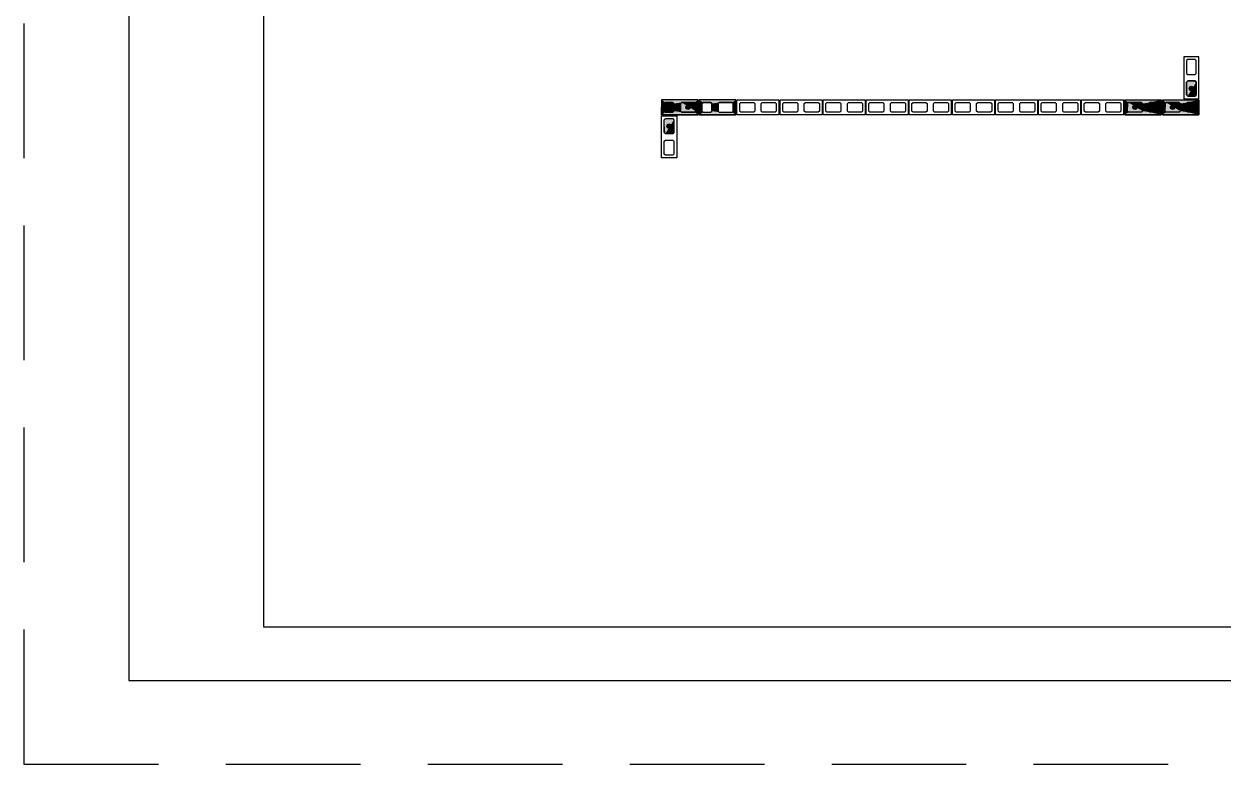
# Model space of a CAD drawing. Extents: x -1.9 to 86, y -1.6 to 60.9.
# Drawn here: x -1.95 to 20.32, y -1.55 to 12.19 of the extents above; entities that cross this region are included whole.
import ezdxf

# ---------------------------------------------------------------- set-up
doc = ezdxf.new("R2010")
doc.units = 0
doc.header["$MEASUREMENT"] = 0
doc.linetypes.add('HIDDEN', pattern=[0.375, 0.25, -0.125])
doc.layers.get('0').update_dxf_attribs({"linetype": 'CONTINUOUS'})
doc.layers.get('Defpoints').update_dxf_attribs({"linetype": 'CONTINUOUS'})
for name, color, linetype in [('ARQ_FOLHA', 7, 'CONTINUOUS'), ('PENA_01', 1, 'CONTINUOUS'), ('PENA_02', 2, 'CONTINUOUS'), ('PENA_03', 3, 'CONTINUOUS'), ('PENA_11', 252, 'CONTINUOUS'), ('PENA_21', 100, 'CONTINUOUS')]:
    doc.layers.add(name, color=color, linetype=linetype)

# ---------------------------------------------------------------- blocks, each defined once
blk = doc.blocks.new('FOLHA A1 - 841 X 594')
at = {"layer": 'ARQ_FOLHA', "color": 1}
for points in [[(-841, 0), (0, 0), (0, 594), (-841, 594)], [(-816, 10), (-10, 10), (-10, 584), (-816, 584)]]:
    blk.add_lwpolyline(points, close=True, dxfattribs=at)
at = {"layer": 'Defpoints', "color": 8, "linetype": 'HIDDEN', "ltscale": 100}
blk.add_lwpolyline([(-860.5, 609.5), (-860.5, -15.5), (19.5, -15.5), (19.5, 609.5)], close=True, dxfattribs=at)
blk = doc.blocks.new('*U24')
blk.add_blockref('FOLHA A1 - 841 X 594', (0, 0))

msp = doc.modelspace()

# ---------------------------------------------------------------- linework, layer by layer
at = {"layer": 'PENA_01', "linetype": 'Continuous'}
for points in [[(19.661, 11.528), (19.641, 11.508), (19.641, 11.268), (19.661, 11.248), (19.801, 11.248), (19.821, 11.268), (19.821, 11.508), (19.801, 11.528), (19.661, 11.528)], [(19.661, 11.128), (19.641, 11.108), (19.641, 10.868), (19.661, 10.848), (19.801, 10.848), (19.821, 10.868), (19.821, 11.108), (19.801, 11.128), (19.661, 11.128)], [(9.961, 10.548), (10.101, 10.548), (10.121, 10.568), (10.121, 10.708), (10.101, 10.728), (9.961, 10.728), (9.941, 10.708), (9.941, 10.568), (9.961, 10.548)], [(10.261, 10.548), (10.501, 10.548), (10.521, 10.568), (10.521, 10.708), (10.501, 10.728), (10.261, 10.728), (10.241, 10.708), (10.241, 10.568), (10.261, 10.548)], [(10.661, 10.548), (10.801, 10.548), (10.821, 10.568), (10.821, 10.708), (10.801, 10.728), (10.661, 10.728), (10.641, 10.708), (10.641, 10.568), (10.661, 10.548)], [(10.961, 10.548), (11.201, 10.548), (11.221, 10.568), (11.221, 10.708), (11.201, 10.728), (10.961, 10.728), (10.941, 10.708), (10.941, 10.568), (10.961, 10.548)], [(11.341, 10.708), (11.361, 10.728), (11.601, 10.728), (11.621, 10.708), (11.621, 10.568), (11.601, 10.548), (11.361, 10.548), (11.341, 10.568), (11.341, 10.708)], [(11.741, 10.708), (11.761, 10.728), (12.001, 10.728), (12.021, 10.708), (12.021, 10.568), (12.001, 10.548), (11.761, 10.548), (11.741, 10.568), (11.741, 10.708)], [(12.141, 10.708), (12.161, 10.728), (12.401, 10.728), (12.421, 10.708), (12.421, 10.568), (12.401, 10.548), (12.161, 10.548), (12.141, 10.568), (12.141, 10.708)], [(12.541, 10.708), (12.561, 10.728), (12.801, 10.728), (12.821, 10.708), (12.821, 10.568), (12.801, 10.548), (12.561, 10.548), (12.541, 10.568), (12.541, 10.708)], [(12.941, 10.708), (12.961, 10.728), (13.201, 10.728), (13.221, 10.708), (13.221, 10.568), (13.201, 10.548), (12.961, 10.548), (12.941, 10.568), (12.941, 10.708)], [(13.341, 10.708), (13.361, 10.728), (13.601, 10.728), (13.621, 10.708), (13.621, 10.568), (13.601, 10.548), (13.361, 10.548), (13.341, 10.568), (13.341, 10.708)], [(13.741, 10.708), (13.761, 10.728), (14.001, 10.728), (14.021, 10.708), (14.021, 10.568), (14.001, 10.548), (13.761, 10.548), (13.741, 10.568), (13.741, 10.708)], [(14.141, 10.708), (14.161, 10.728), (14.401, 10.728), (14.421, 10.708), (14.421, 10.568), (14.401, 10.548), (14.161, 10.548), (14.141, 10.568), (14.141, 10.708)], [(14.541, 10.708), (14.561, 10.728), (14.801, 10.728), (14.821, 10.708), (14.821, 10.568), (14.801, 10.548), (14.561, 10.548), (14.541, 10.568), (14.541, 10.708)], [(14.941, 10.708), (14.961, 10.728), (15.201, 10.728), (15.221, 10.708), (15.221, 10.568), (15.201, 10.548), (14.961, 10.548), (14.941, 10.568), (14.941, 10.708)], [(15.341, 10.708), (15.361, 10.728), (15.601, 10.728), (15.621, 10.708), (15.621, 10.568), (15.601, 10.548), (15.361, 10.548), (15.341, 10.568), (15.341, 10.708)], [(15.741, 10.708), (15.761, 10.728), (16.001, 10.728), (16.021, 10.708), (16.021, 10.568), (16.001, 10.548), (15.761, 10.548), (15.741, 10.568), (15.741, 10.708)], [(16.141, 10.708), (16.161, 10.728), (16.401, 10.728), (16.421, 10.708), (16.421, 10.568), (16.401, 10.548), (16.161, 10.548), (16.141, 10.568), (16.141, 10.708)], [(16.541, 10.708), (16.561, 10.728), (16.801, 10.728), (16.821, 10.708), (16.821, 10.568), (16.801, 10.548), (16.561, 10.548), (16.541, 10.568), (16.541, 10.708)], [(16.941, 10.708), (16.961, 10.728), (17.201, 10.728), (17.221, 10.708), (17.221, 10.568), (17.201, 10.548), (16.961, 10.548), (16.941, 10.568), (16.941, 10.708)], [(17.341, 10.708), (17.361, 10.728), (17.601, 10.728), (17.621, 10.708), (17.621, 10.568), (17.601, 10.548), (17.361, 10.548), (17.341, 10.568), (17.341, 10.708)], [(17.741, 10.708), (17.761, 10.728), (18.001, 10.728), (18.021, 10.708), (18.021, 10.568), (18.001, 10.548), (17.761, 10.548), (17.741, 10.568), (17.741, 10.708)], [(18.141, 10.708), (18.161, 10.728), (18.401, 10.728), (18.421, 10.708), (18.421, 10.568), (18.401, 10.548), (18.161, 10.548), (18.141, 10.568), (18.141, 10.708)], [(18.801, 10.548), (18.561, 10.548), (18.541, 10.568), (18.541, 10.708), (18.561, 10.728), (18.801, 10.728), (18.821, 10.708), (18.821, 10.568), (18.801, 10.548)], [(19.101, 10.548), (18.961, 10.548), (18.941, 10.568), (18.941, 10.708), (18.961, 10.728), (19.101, 10.728), (19.121, 10.708), (19.121, 10.568), (19.101, 10.548)], [(19.501, 10.548), (19.261, 10.548), (19.241, 10.568), (19.241, 10.708), (19.261, 10.728), (19.501, 10.728), (19.521, 10.708), (19.521, 10.568), (19.501, 10.548)], [(19.801, 10.548), (19.661, 10.548), (19.641, 10.568), (19.641, 10.708), (19.661, 10.728), (19.801, 10.728), (19.821, 10.708), (19.821, 10.568), (19.801, 10.548)], [(10.101, 10.428), (10.121, 10.408), (10.121, 10.168), (10.101, 10.148), (9.961, 10.148), (9.941, 10.168), (9.941, 10.408), (9.961, 10.428), (10.101, 10.428)], [(10.101, 10.028), (10.121, 10.008), (10.121, 9.768), (10.101, 9.748), (9.961, 9.748), (9.941, 9.768), (9.941, 10.008), (9.961, 10.028), (10.101, 10.028)]]:
    msp.add_lwpolyline(points, dxfattribs=at)
at = {"layer": 'PENA_02', "linetype": 'Continuous'}
for points in [[(19.591, 11.578), (19.591, 10.798), (19.871, 10.798), (19.871, 11.578), (19.591, 11.578)], [(9.891, 10.498), (10.571, 10.498), (10.571, 10.778), (9.891, 10.778), (9.891, 10.498)], [(10.591, 10.498), (11.271, 10.498), (11.271, 10.778), (10.591, 10.778), (10.591, 10.498)], [(11.291, 10.778), (12.071, 10.778), (12.071, 10.498), (11.291, 10.498), (11.291, 10.778)], [(12.091, 10.778), (12.871, 10.778), (12.871, 10.498), (12.091, 10.498), (12.091, 10.778)], [(12.891, 10.778), (13.671, 10.778), (13.671, 10.498), (12.891, 10.498), (12.891, 10.778)], [(13.691, 10.778), (14.471, 10.778), (14.471, 10.498), (13.691, 10.498), (13.691, 10.778)], [(14.491, 10.778), (15.271, 10.778), (15.271, 10.498), (14.491, 10.498), (14.491, 10.778)], [(15.291, 10.778), (16.071, 10.778), (16.071, 10.498), (15.291, 10.498), (15.291, 10.778)], [(16.091, 10.778), (16.871, 10.778), (16.871, 10.498), (16.091, 10.498), (16.091, 10.778)], [(16.891, 10.778), (17.671, 10.778), (17.671, 10.498), (16.891, 10.498), (16.891, 10.778)], [(17.691, 10.778), (18.471, 10.778), (18.471, 10.498), (17.691, 10.498), (17.691, 10.778)], [(19.171, 10.498), (18.491, 10.498), (18.491, 10.778), (19.171, 10.778), (19.171, 10.498)], [(19.871, 10.498), (19.191, 10.498), (19.191, 10.778), (19.871, 10.778), (19.871, 10.498)], [(10.171, 10.478), (10.171, 9.698), (9.891, 9.698), (9.891, 10.478), (10.171, 10.478)]]:
    msp.add_lwpolyline(points, dxfattribs=at)
at = {"layer": 'PENA_03', "linetype": 'Continuous'}
for points in [[(19.661, 10.848), (19.641, 10.868), (19.641, 11.108), (19.661, 11.128), (19.801, 11.128), (19.821, 11.108), (19.821, 10.868), (19.801, 10.848), (19.661, 10.848)], [(10.121, 10.568), (10.101, 10.548), (9.961, 10.548), (9.941, 10.568), (9.941, 10.708), (9.961, 10.728), (10.101, 10.728), (10.121, 10.708), (10.121, 10.568)], [(10.521, 10.568), (10.501, 10.548), (10.261, 10.548), (10.241, 10.568), (10.241, 10.708), (10.261, 10.728), (10.501, 10.728), (10.521, 10.708), (10.521, 10.568)], [(18.821, 10.568), (18.801, 10.548), (18.561, 10.548), (18.541, 10.568), (18.541, 10.708), (18.561, 10.728), (18.801, 10.728), (18.821, 10.708), (18.821, 10.568)], [(19.121, 10.568), (19.101, 10.548), (18.961, 10.548), (18.941, 10.568), (18.941, 10.708), (18.961, 10.728), (19.101, 10.728), (19.121, 10.708), (19.121, 10.568)], [(19.521, 10.568), (19.501, 10.548), (19.261, 10.548), (19.241, 10.568), (19.241, 10.708), (19.261, 10.728), (19.501, 10.728), (19.521, 10.708), (19.521, 10.568)], [(19.821, 10.568), (19.801, 10.548), (19.661, 10.548), (19.641, 10.568), (19.641, 10.708), (19.661, 10.728), (19.801, 10.728), (19.821, 10.708), (19.821, 10.568)], [(9.961, 10.148), (9.941, 10.168), (9.941, 10.408), (9.961, 10.428), (10.101, 10.428), (10.121, 10.408), (10.121, 10.168), (10.101, 10.148), (9.961, 10.148)]]:
    msp.add_lwpolyline(points, dxfattribs=at)
for centre in [(19.731, 10.988), (10.031, 10.638), (10.381, 10.638), (18.681, 10.638), (19.031, 10.638), (19.381, 10.638), (19.731, 10.638), (10.031, 10.288)]:
    msp.add_circle(centre, 0.04, dxfattribs=at)
for points in [[(19.771, 10.988), (19.711, 11.022), (19.694, 11.001)], [(19.771, 10.988), (19.694, 11.001), (19.694, 10.974)], [(19.771, 10.988), (19.694, 10.974), (19.711, 10.953)], [(19.771, 10.988), (19.738, 11.027), (19.711, 11.022)], [(19.771, 10.988), (19.711, 10.953), (19.738, 10.948)], [(19.771, 10.988), (19.762, 11.013), (19.738, 11.027)], [(19.771, 10.988), (19.738, 10.948), (19.762, 10.962)], [(19.771, 10.988), (19.762, 10.962), (19.771, 10.988)], [(10.071, 10.638), (10.011, 10.672), (9.994, 10.651)], [(10.071, 10.638), (9.994, 10.651), (9.994, 10.624)], [(10.071, 10.638), (9.994, 10.624), (10.011, 10.603)], [(10.071, 10.638), (10.038, 10.677), (10.011, 10.672)], [(10.071, 10.638), (10.011, 10.603), (10.038, 10.598)], [(10.071, 10.638), (10.062, 10.663), (10.038, 10.677)], [(10.071, 10.638), (10.038, 10.598), (10.062, 10.612)], [(10.071, 10.638), (10.062, 10.612), (10.071, 10.638)], [(10.421, 10.638), (10.361, 10.672), (10.344, 10.651)], [(10.421, 10.638), (10.344, 10.651), (10.344, 10.624)], [(10.421, 10.638), (10.344, 10.624), (10.361, 10.603)], [(10.421, 10.638), (10.388, 10.677), (10.361, 10.672)], [(10.421, 10.638), (10.361, 10.603), (10.388, 10.598)], [(10.421, 10.638), (10.412, 10.663), (10.388, 10.677)], [(10.421, 10.638), (10.388, 10.598), (10.412, 10.612)], [(10.421, 10.638), (10.412, 10.612), (10.421, 10.638)], [(18.721, 10.638), (18.661, 10.672), (18.644, 10.651)], [(18.721, 10.638), (18.644, 10.651), (18.644, 10.624)], [(18.721, 10.638), (18.644, 10.624), (18.661, 10.603)], [(18.721, 10.638), (18.688, 10.677), (18.661, 10.672)], [(18.721, 10.638), (18.661, 10.603), (18.688, 10.598)], [(18.721, 10.638), (18.712, 10.663), (18.688, 10.677)], [(18.721, 10.638), (18.688, 10.598), (18.712, 10.612)], [(18.721, 10.638), (18.712, 10.612), (18.721, 10.638)], [(19.071, 10.638), (19.011, 10.672), (18.994, 10.651)], [(19.071, 10.638), (18.994, 10.651), (18.994, 10.624)], [(19.071, 10.638), (18.994, 10.624), (19.011, 10.603)], [(19.071, 10.638), (19.038, 10.677), (19.011, 10.672)], [(19.071, 10.638), (19.011, 10.603), (19.038, 10.598)], [(19.071, 10.638), (19.062, 10.663), (19.038, 10.677)], [(19.071, 10.638), (19.038, 10.598), (19.062, 10.612)], [(19.071, 10.638), (19.062, 10.612), (19.071, 10.638)], [(19.421, 10.638), (19.361, 10.672), (19.344, 10.651)], [(19.421, 10.638), (19.344, 10.651), (19.344, 10.624)], [(19.421, 10.638), (19.344, 10.624), (19.361, 10.603)], [(19.421, 10.638), (19.388, 10.677), (19.361, 10.672)], [(19.421, 10.638), (19.361, 10.603), (19.388, 10.598)], [(19.421, 10.638), (19.412, 10.663), (19.388, 10.677)], [(19.421, 10.638), (19.388, 10.598), (19.412, 10.612)], [(19.421, 10.638), (19.412, 10.612), (19.421, 10.638)], [(19.771, 10.638), (19.711, 10.672), (19.694, 10.651)], [(19.771, 10.638), (19.694, 10.651), (19.694, 10.624)], [(19.771, 10.638), (19.694, 10.624), (19.711, 10.603)], [(19.771, 10.638), (19.738, 10.677), (19.711, 10.672)], [(19.771, 10.638), (19.711, 10.603), (19.738, 10.598)], [(19.771, 10.638), (19.762, 10.663), (19.738, 10.677)], [(19.771, 10.638), (19.738, 10.598), (19.762, 10.612)], [(19.771, 10.638), (19.762, 10.612), (19.771, 10.638)], [(10.071, 10.288), (10.011, 10.322), (9.994, 10.301)], [(10.071, 10.288), (9.994, 10.301), (9.994, 10.274)], [(10.071, 10.288), (9.994, 10.274), (10.011, 10.253)], [(10.071, 10.288), (10.038, 10.327), (10.011, 10.322)], [(10.071, 10.288), (10.011, 10.253), (10.038, 10.248)], [(10.071, 10.288), (10.062, 10.313), (10.038, 10.327)], [(10.071, 10.288), (10.038, 10.248), (10.062, 10.262)], [(10.071, 10.288), (10.062, 10.262), (10.071, 10.288)]]:
    msp.add_solid(points, dxfattribs=at)
at = {"layer": 'PENA_11', "linetype": 'Continuous'}
for points in [[(19.661, 10.848), (19.641, 11.108), (19.661, 11.128)], [(19.661, 10.848), (19.641, 10.868), (19.641, 11.108)], [(19.661, 10.848), (19.661, 11.128), (19.801, 11.128)], [(19.661, 10.848), (19.801, 11.128), (19.821, 11.108)], [(19.661, 10.848), (19.821, 11.108), (19.821, 10.868)], [(10.121, 10.568), (9.941, 10.708), (9.961, 10.728)], [(10.121, 10.568), (9.941, 10.568), (9.941, 10.708)], [(10.121, 10.568), (9.961, 10.728), (10.101, 10.728)], [(10.121, 10.568), (10.101, 10.728), (10.121, 10.708)], [(10.121, 10.568), (10.121, 10.708), (10.121, 10.568)], [(10.521, 10.568), (10.241, 10.708), (10.261, 10.728)], [(10.521, 10.568), (10.241, 10.568), (10.241, 10.708)], [(10.521, 10.568), (10.261, 10.728), (10.501, 10.728)], [(10.521, 10.568), (10.501, 10.728), (10.521, 10.708)], [(10.521, 10.568), (10.521, 10.708), (10.521, 10.568)], [(18.821, 10.568), (18.541, 10.708), (18.561, 10.728)], [(18.821, 10.568), (18.541, 10.568), (18.541, 10.708)], [(18.821, 10.568), (18.561, 10.728), (18.801, 10.728)], [(18.821, 10.568), (18.801, 10.728), (18.821, 10.708)], [(18.821, 10.568), (18.821, 10.708), (18.821, 10.568)], [(19.121, 10.568), (18.941, 10.708), (18.961, 10.728)], [(19.121, 10.568), (18.941, 10.568), (18.941, 10.708)], [(19.121, 10.568), (18.961, 10.728), (19.101, 10.728)], [(19.121, 10.568), (19.101, 10.728), (19.121, 10.708)], [(19.121, 10.568), (19.121, 10.708), (19.121, 10.568)], [(19.521, 10.568), (19.241, 10.708), (19.261, 10.728)], [(19.521, 10.568), (19.241, 10.568), (19.241, 10.708)], [(19.521, 10.568), (19.261, 10.728), (19.501, 10.728)], [(19.521, 10.568), (19.501, 10.728), (19.521, 10.708)], [(19.521, 10.568), (19.521, 10.708), (19.521, 10.568)], [(19.821, 10.568), (19.641, 10.708), (19.661, 10.728)], [(19.821, 10.568), (19.641, 10.568), (19.641, 10.708)], [(19.661, 10.848), (19.821, 10.868), (19.801, 10.848)], [(19.661, 10.848), (19.801, 10.848), (19.661, 10.848)], [(19.821, 10.568), (19.661, 10.728), (19.801, 10.728)], [(19.821, 10.568), (19.801, 10.728), (19.821, 10.708)], [(19.821, 10.568), (19.821, 10.708), (19.821, 10.568)], [(10.121, 10.568), (9.961, 10.548), (9.941, 10.568)], [(10.121, 10.568), (10.101, 10.548), (9.961, 10.548)], [(10.521, 10.568), (10.261, 10.548), (10.241, 10.568)], [(10.521, 10.568), (10.501, 10.548), (10.261, 10.548)], [(18.821, 10.568), (18.561, 10.548), (18.541, 10.568)], [(18.821, 10.568), (18.801, 10.548), (18.561, 10.548)], [(19.121, 10.568), (18.961, 10.548), (18.941, 10.568)], [(19.121, 10.568), (19.101, 10.548), (18.961, 10.548)], [(19.521, 10.568), (19.261, 10.548), (19.241, 10.568)], [(19.521, 10.568), (19.501, 10.548), (19.261, 10.548)], [(19.821, 10.568), (19.661, 10.548), (19.641, 10.568)], [(19.821, 10.568), (19.801, 10.548), (19.661, 10.548)], [(9.961, 10.148), (9.941, 10.408), (9.961, 10.428)], [(9.961, 10.148), (9.941, 10.168), (9.941, 10.408)], [(9.961, 10.148), (9.961, 10.428), (10.101, 10.428)], [(9.961, 10.148), (10.101, 10.428), (10.121, 10.408)], [(9.961, 10.148), (10.121, 10.408), (10.121, 10.168)], [(9.961, 10.148), (10.121, 10.168), (10.101, 10.148)], [(9.961, 10.148), (10.101, 10.148), (9.961, 10.148)]]:
    msp.add_solid(points, dxfattribs=at)
at = {"layer": 'PENA_21', "linetype": 'Continuous'}
for points in [[(9.891, 10.638), (9.941, 10.638), (9.941, 10.708), (9.961, 10.728), (10.101, 10.728), (10.121, 10.708), (10.121, 10.638), (10.241, 10.638), (10.241, 10.708), (10.261, 10.728), (10.501, 10.728), (10.521, 10.708), (10.521, 10.638), (10.571, 10.638), (10.571, 10.778), (9.891, 10.778), (9.891, 10.638)], [(10.591, 10.638), (10.641, 10.638), (10.641, 10.708), (10.661, 10.728), (10.801, 10.728), (10.821, 10.708), (10.821, 10.638), (10.941, 10.638), (10.941, 10.708), (10.961, 10.728), (11.201, 10.728), (11.221, 10.708), (11.221, 10.638), (11.271, 10.638), (11.271, 10.778), (10.591, 10.778), (10.591, 10.638)], [(19.171, 10.638), (19.121, 10.638), (19.121, 10.708), (19.101, 10.728), (18.961, 10.728), (18.941, 10.708), (18.941, 10.638), (18.821, 10.638), (18.821, 10.708), (18.801, 10.728), (18.561, 10.728), (18.541, 10.708), (18.541, 10.638), (18.491, 10.638), (18.491, 10.778), (19.171, 10.778), (19.171, 10.638)], [(19.871, 10.638), (19.821, 10.638), (19.821, 10.708), (19.801, 10.728), (19.661, 10.728), (19.641, 10.708), (19.641, 10.638), (19.521, 10.638), (19.521, 10.708), (19.501, 10.728), (19.261, 10.728), (19.241, 10.708), (19.241, 10.638), (19.191, 10.638), (19.191, 10.778), (19.871, 10.778), (19.871, 10.638)], [(9.891, 10.638), (9.941, 10.638), (9.941, 10.568), (9.961, 10.548), (10.101, 10.548), (10.121, 10.568), (10.121, 10.638), (10.241, 10.638), (10.241, 10.568), (10.261, 10.548), (10.501, 10.548), (10.521, 10.568), (10.521, 10.638), (10.571, 10.638), (10.571, 10.498), (9.891, 10.498), (9.891, 10.638)], [(10.591, 10.638), (10.641, 10.638), (10.641, 10.568), (10.661, 10.548), (10.801, 10.548), (10.821, 10.568), (10.821, 10.638), (10.941, 10.638), (10.941, 10.568), (10.961, 10.548), (11.201, 10.548), (11.221, 10.568), (11.221, 10.638), (11.271, 10.638), (11.271, 10.498), (10.591, 10.498), (10.591, 10.638)], [(19.171, 10.638), (19.121, 10.638), (19.121, 10.568), (19.101, 10.548), (18.961, 10.548), (18.941, 10.568), (18.941, 10.638), (18.821, 10.638), (18.821, 10.568), (18.801, 10.548), (18.561, 10.548), (18.541, 10.568), (18.541, 10.638), (18.491, 10.638), (18.491, 10.498), (19.171, 10.498), (19.171, 10.638)], [(19.871, 10.638), (19.821, 10.638), (19.821, 10.568), (19.801, 10.548), (19.661, 10.548), (19.641, 10.568), (19.641, 10.638), (19.521, 10.638), (19.521, 10.568), (19.501, 10.548), (19.261, 10.548), (19.241, 10.568), (19.241, 10.638), (19.191, 10.638), (19.191, 10.498), (19.871, 10.498), (19.871, 10.638)]]:
    msp.add_lwpolyline(points, dxfattribs=at)
for points in [[(10.571, 10.778), (9.891, 10.778), (9.961, 10.728)], [(9.891, 10.778), (9.891, 10.638), (9.941, 10.638)], [(9.891, 10.778), (9.941, 10.638), (9.941, 10.708)], [(9.891, 10.778), (9.941, 10.708), (9.961, 10.728)], [(10.571, 10.778), (9.961, 10.728), (10.101, 10.728)], [(10.571, 10.778), (10.101, 10.728), (10.121, 10.708)], [(10.571, 10.778), (10.121, 10.708), (10.261, 10.728)], [(10.121, 10.708), (10.241, 10.708), (10.261, 10.728)], [(10.121, 10.708), (10.121, 10.638), (10.241, 10.638)], [(10.121, 10.708), (10.241, 10.638), (10.241, 10.708)], [(10.571, 10.778), (10.261, 10.728), (10.501, 10.728)], [(10.571, 10.778), (10.501, 10.728), (10.521, 10.708)], [(10.571, 10.778), (10.521, 10.708), (10.571, 10.638)], [(10.571, 10.638), (10.521, 10.708), (10.521, 10.638)], [(11.271, 10.778), (10.591, 10.778), (10.661, 10.728)], [(10.591, 10.778), (10.591, 10.638), (10.641, 10.638)], [(10.591, 10.778), (10.641, 10.638), (10.641, 10.708)], [(10.591, 10.778), (10.641, 10.708), (10.661, 10.728)], [(11.271, 10.778), (10.661, 10.728), (10.801, 10.728)], [(11.271, 10.778), (10.801, 10.728), (10.821, 10.708)], [(11.271, 10.778), (10.821, 10.708), (10.961, 10.728)], [(10.821, 10.708), (10.941, 10.708), (10.961, 10.728)], [(10.821, 10.708), (10.821, 10.638), (10.941, 10.638)], [(10.821, 10.708), (10.941, 10.638), (10.941, 10.708)], [(11.271, 10.778), (10.961, 10.728), (11.201, 10.728)], [(11.271, 10.778), (11.201, 10.728), (11.221, 10.708)], [(11.271, 10.778), (11.221, 10.708), (11.271, 10.638)], [(11.271, 10.638), (11.221, 10.708), (11.221, 10.638)], [(19.171, 10.778), (18.561, 10.728), (18.491, 10.778)], [(18.561, 10.728), (18.541, 10.708), (18.491, 10.778)], [(18.491, 10.778), (18.541, 10.708), (18.491, 10.638)], [(18.541, 10.708), (18.541, 10.638), (18.491, 10.638)], [(18.801, 10.728), (18.561, 10.728), (19.171, 10.778)], [(18.821, 10.708), (18.801, 10.728), (19.171, 10.778)], [(19.171, 10.778), (18.961, 10.728), (18.821, 10.708)], [(18.821, 10.638), (18.821, 10.708), (18.961, 10.728)], [(18.821, 10.638), (18.961, 10.728), (18.941, 10.708)], [(18.821, 10.638), (18.941, 10.708), (18.941, 10.638)], [(19.171, 10.778), (19.101, 10.728), (18.961, 10.728)], [(19.171, 10.778), (19.121, 10.708), (19.101, 10.728)], [(19.171, 10.778), (19.171, 10.638), (19.121, 10.638)], [(19.171, 10.778), (19.121, 10.638), (19.121, 10.708)], [(19.871, 10.778), (19.261, 10.728), (19.191, 10.778)], [(19.261, 10.728), (19.241, 10.708), (19.191, 10.778)], [(19.191, 10.778), (19.241, 10.708), (19.191, 10.638)], [(19.241, 10.708), (19.241, 10.638), (19.191, 10.638)], [(19.501, 10.728), (19.261, 10.728), (19.871, 10.778)], [(19.521, 10.708), (19.501, 10.728), (19.871, 10.778)], [(19.871, 10.778), (19.661, 10.728), (19.521, 10.708)], [(19.521, 10.638), (19.521, 10.708), (19.661, 10.728)], [(19.521, 10.638), (19.661, 10.728), (19.641, 10.708)], [(19.521, 10.638), (19.641, 10.708), (19.641, 10.638)], [(19.871, 10.778), (19.801, 10.728), (19.661, 10.728)], [(19.871, 10.778), (19.821, 10.708), (19.801, 10.728)], [(19.871, 10.778), (19.871, 10.638), (19.821, 10.638)], [(19.871, 10.778), (19.821, 10.638), (19.821, 10.708)], [(9.891, 10.498), (9.891, 10.638), (9.941, 10.638)], [(9.891, 10.498), (9.941, 10.638), (9.941, 10.568)], [(9.891, 10.498), (9.941, 10.568), (9.961, 10.548)], [(10.571, 10.498), (9.891, 10.498), (9.961, 10.548)], [(10.571, 10.498), (9.961, 10.548), (10.101, 10.548)], [(10.571, 10.498), (10.101, 10.548), (10.121, 10.568)], [(10.121, 10.568), (10.121, 10.638), (10.241, 10.638)], [(10.121, 10.568), (10.241, 10.638), (10.241, 10.568)], [(10.571, 10.498), (10.121, 10.568), (10.261, 10.548)], [(10.121, 10.568), (10.241, 10.568), (10.261, 10.548)], [(10.571, 10.498), (10.261, 10.548), (10.501, 10.548)], [(10.571, 10.498), (10.501, 10.548), (10.521, 10.568)], [(10.571, 10.498), (10.521, 10.568), (10.571, 10.638)], [(10.571, 10.638), (10.521, 10.568), (10.521, 10.638)], [(10.591, 10.498), (10.591, 10.638), (10.641, 10.638)], [(10.591, 10.498), (10.641, 10.638), (10.641, 10.568)], [(10.591, 10.498), (10.641, 10.568), (10.661, 10.548)], [(11.271, 10.498), (10.591, 10.498), (10.661, 10.548)], [(11.271, 10.498), (10.661, 10.548), (10.801, 10.548)], [(11.271, 10.498), (10.801, 10.548), (10.821, 10.568)], [(10.821, 10.568), (10.821, 10.638), (10.941, 10.638)], [(10.821, 10.568), (10.941, 10.638), (10.941, 10.568)], [(11.271, 10.498), (10.821, 10.568), (10.961, 10.548)], [(10.821, 10.568), (10.941, 10.568), (10.961, 10.548)], [(11.271, 10.498), (10.961, 10.548), (11.201, 10.548)], [(11.271, 10.498), (11.201, 10.548), (11.221, 10.568)], [(11.271, 10.498), (11.221, 10.568), (11.271, 10.638)], [(11.271, 10.638), (11.221, 10.568), (11.221, 10.638)], [(18.491, 10.498), (18.541, 10.568), (18.491, 10.638)], [(18.541, 10.568), (18.541, 10.638), (18.491, 10.638)], [(18.561, 10.548), (18.541, 10.568), (18.491, 10.498)], [(19.171, 10.498), (18.561, 10.548), (18.491, 10.498)], [(18.801, 10.548), (18.561, 10.548), (19.171, 10.498)], [(18.821, 10.568), (18.801, 10.548), (19.171, 10.498)], [(18.821, 10.638), (18.821, 10.568), (18.961, 10.548)], [(18.821, 10.638), (18.961, 10.548), (18.941, 10.568)], [(18.821, 10.638), (18.941, 10.568), (18.941, 10.638)], [(19.171, 10.498), (18.961, 10.548), (18.821, 10.568)], [(19.171, 10.498), (19.101, 10.548), (18.961, 10.548)], [(19.171, 10.498), (19.121, 10.568), (19.101, 10.548)], [(19.171, 10.498), (19.171, 10.638), (19.121, 10.638)], [(19.171, 10.498), (19.121, 10.638), (19.121, 10.568)], [(19.191, 10.498), (19.241, 10.568), (19.191, 10.638)], [(19.241, 10.568), (19.241, 10.638), (19.191, 10.638)], [(19.261, 10.548), (19.241, 10.568), (19.191, 10.498)], [(19.871, 10.498), (19.261, 10.548), (19.191, 10.498)], [(19.501, 10.548), (19.261, 10.548), (19.871, 10.498)], [(19.521, 10.568), (19.501, 10.548), (19.871, 10.498)], [(19.521, 10.638), (19.521, 10.568), (19.661, 10.548)], [(19.521, 10.638), (19.661, 10.548), (19.641, 10.568)], [(19.521, 10.638), (19.641, 10.568), (19.641, 10.638)], [(19.871, 10.498), (19.661, 10.548), (19.521, 10.568)], [(19.871, 10.498), (19.801, 10.548), (19.661, 10.548)], [(19.871, 10.498), (19.821, 10.568), (19.801, 10.548)], [(19.871, 10.498), (19.871, 10.638), (19.821, 10.638)], [(19.871, 10.498), (19.821, 10.638), (19.821, 10.568)]]:
    msp.add_solid(points, dxfattribs=at)

# ---------------------------------------------------------------- block references
at = {"xscale": 0.09999999999999938, "yscale": 0.09999999999999938, "zscale": 0.09999999999999938}
msp.add_blockref('*U24', (84.1, -0.005), dxfattribs=at)

doc.saveas('drawing.dxf')
